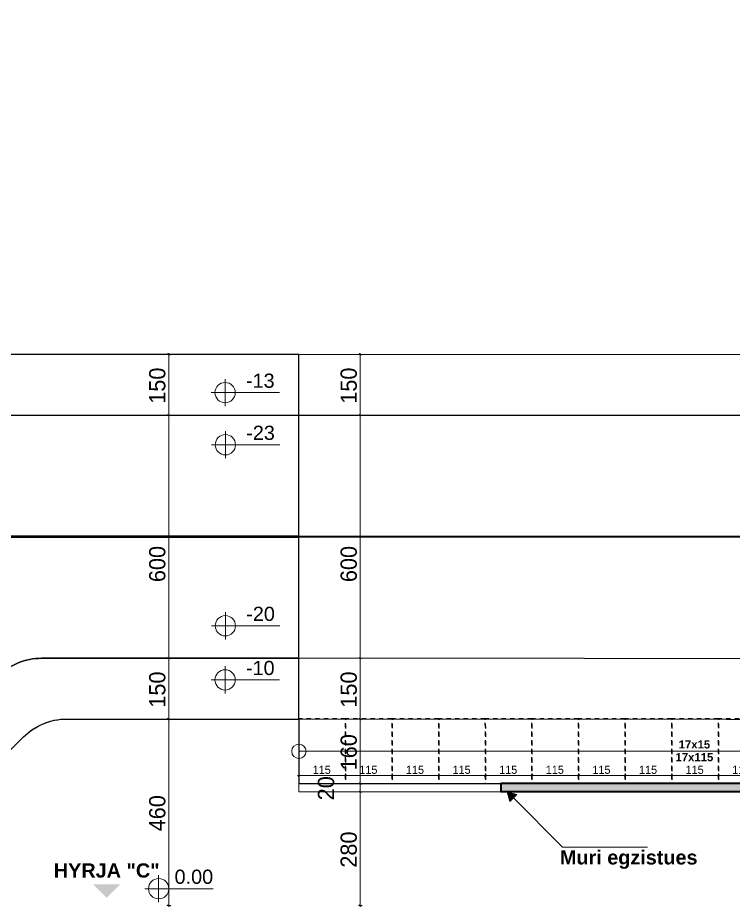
# Model space of a CAD drawing. Header units: millimetres. Extents: x -5491 to 122470, y -101890 to 30952.
# Drawn here: x 52136 to 69791, y 81 to 21912 of the extents above; entities that cross this region are included whole.
import ezdxf

# ---------------------------------------------------------------- set-up
doc = ezdxf.new("R2010")
doc.units = ezdxf.units.MM
doc.header["$MEASUREMENT"] = 0
doc.linetypes.add('Dashed', pattern=[211.666667, 105.833333, -105.833333])
for name, color, linetype in [('A - Dimensionimi', 7, 'Continuous'), ('A - Muret', 7, 'Continuous'), ('A - Plato', 7, 'Continuous'), ('Drawing & Figure', 7, 'Continuous'), ('Site & Landscape - Terrain', 7, 'Continuous')]:
    doc.layers.add(name, color=color, linetype=linetype)
for name, color, linetype, lineweight, true_color in [('A - Dimensionimi_Pen_No__156', 7, 'Continuous', 20, 0x54689e), ('A - Dimensionimi_Pen_No__176', 7, 'Continuous', 15, 0x93a0c6), ('A - Fill Zone_Pen_No__108', 7, 'Continuous', 13, 0xfd8379), ('A - Muret_Pen_No__82', 7, 'Continuous', 20, 0xaaaaaa), ('Annotation - Text_Pen_No__108', 7, 'Continuous', 13, 0xfd8379), ('Annotation - Text_Pen_No__112', 7, 'Continuous', 13, 0xd5aaaa), ('Annotation - Text_Pen_No__176', 7, 'Continuous', 15, 0x93a0c6), ('Annotation - Text_Pen_No__91', 171, 'Continuous', 13, 0xaaaaff), ('Drawing & Figure_Pen_No__108', 7, 'Continuous', 13, 0xfd8379), ('Drawing & Figure_Pen_No__176', 7, 'Continuous', 15, 0x93a0c6), ('Drawing & Figure_Pen_No__82', 7, 'Continuous', 20, 0xaaaaaa)]:
    doc.layers.add(name, color=color, linetype=linetype, lineweight=lineweight, true_color=true_color)
for name, color, linetype, lineweight in [('A - Muret_Pen_No__7', 7, 'Continuous', 35), ('A - Plato_Pen_No__42', 8, 'Continuous', 25), ('Drawing & Figure_Pen_No__42', 8, 'Continuous', 25), ('Site & Landscape - Terrain_Pen_No__42', 8, 'Continuous', 25)]:
    doc.layers.add(name, color=color, linetype=linetype, lineweight=lineweight)
doc.styles.add('GENERATED_STYLE_1', font='')
doc.styles.add('GENERATED_STYLE_2', font='')
doc.styles.add('GENERATED_STYLE_3', font='')
doc.styles.get('GENERATED_STYLE_1').set_extended_font_data('Arial')
doc.styles.get('GENERATED_STYLE_2').set_extended_font_data('Arial', bold=True)
doc.styles.get('GENERATED_STYLE_3').set_extended_font_data('Century Gothic')
doc.dimstyles.new('GENERATED_STYLE__1', dxfattribs={"dimtxt": 400, "dimasz": 47.5, "dimexe": 0.18, "dimexo": 0.0625, "dimgap": 0, "dimtad": 1, "dimdec": 0, "dimlfac": 0.1, "dimzin": 0, "dimdsep": 46, "dimtxsty": 'GENERATED_STYLE_3', "dimblk": 'ARROWHEAD_2', "dimblk1": 'ARROWHEAD_2', "dimblk2": 'ARROWHEAD_2', "dimcen": 0.09, "dimse1": 1, "dimse2": 1, "dimclrd": 256, "dimclre": 256, "dimclrt": 256, "dimadec": 0, "dimazin": 0, "dimtfac": 1, "dimtdec": 4, "dimtmove": 0, "dimatfit": 3, "dimfxl": 1, "dimtolj": 1, "dimtzin": 0, "dimarcsym": 0})
doc.dimstyles.new('GENERATED_STYLE__2', dxfattribs={"dimtxt": 400, "dimasz": 47.5, "dimexe": 0.18, "dimexo": 0.0625, "dimgap": 0, "dimtad": 1, "dimdec": 0, "dimlfac": 0.1, "dimzin": 0, "dimdsep": 46, "dimtxsty": 'GENERATED_STYLE_3', "dimblk": 'ARROWHEAD_2', "dimblk1": 'ARROWHEAD_2', "dimblk2": 'ARROWHEAD_2', "dimcen": 0.09, "dimse1": 1, "dimse2": 1, "dimclrd": 256, "dimclre": 256, "dimclrt": 256, "dimadec": 0, "dimazin": 0, "dimtfac": 1, "dimtdec": 4, "dimtmove": 2, "dimatfit": 3, "dimfxl": 1, "dimtolj": 1, "dimtzin": 0, "dimarcsym": 0})
doc.dimstyles.new('GENERATED_STYLE__4', dxfattribs={"dimtxt": 200, "dimasz": 47.5, "dimexe": 0.18, "dimexo": 0.0625, "dimgap": 0, "dimtad": 1, "dimtih": 1, "dimtoh": 1, "dimdec": 0, "dimlfac": 0.1, "dimzin": 0, "dimdsep": 46, "dimtxsty": 'GENERATED_STYLE_3', "dimblk": 'ARROWHEAD_2', "dimblk1": 'ARROWHEAD_2', "dimblk2": 'ARROWHEAD_2', "dimcen": 0.09, "dimse1": 1, "dimse2": 1, "dimclrd": 256, "dimclre": 256, "dimclrt": 256, "dimadec": 0, "dimazin": 0, "dimtfac": 1, "dimtdec": 4, "dimtmove": 0, "dimatfit": 3, "dimfxl": 1, "dimtolj": 1, "dimtzin": 0, "dimarcsym": 0})

# ---------------------------------------------------------------- blocks, each defined once
blk = doc.blocks.new('Slab_3', base_point=(59074, 12104))
at = {"layer": 'Site & Landscape - Terrain_Pen_No__42', "color": 8, "linetype": 'Continuous', "lineweight": 25, "flags": 128}
blk.add_lwpolyline([(59074, 12104), (0, 12098), (0, 5988, -0.097), (478, 5667), (2103, 4042, 0.198912), (3164, 3603), (48979, 3603, 0.198912), (50039, 4042), (51661, 5664, -0.198816), (52721, 6103), (59074, 6105)], format="xyb", close=True, dxfattribs=at)
blk = doc.blocks.new('Slab_4', base_point=(59074, 6104))
at = {"layer": 'Site & Landscape - Terrain_Pen_No__42', "color": 8, "linetype": 'Continuous', "lineweight": 25, "flags": 128}
blk.add_lwpolyline([(59074, 6104), (52721, 6103, 0.198851), (51661, 5663), (50039, 4042, -0.198912), (48979, 3603), (3164, 3603, -0.198912), (2103, 4042), (478, 5667, 0.197577), (-575, 6106), (-672, 6106, 0.177982), (-3872, 4887), (-5491, 2967), (-4347, 2002), (-3440, 3129, -0.160167), (-1544, 4452, -0.275923), (-52, 4076), (1482, 2542, 0.198912), (2542, 2103), (49600, 2103, 0.198912), (50661, 2542), (52283, 4164, -0.198886), (53344, 4604), (59074, 4604)], format="xyb", close=True, dxfattribs=at)
blk = doc.blocks.new('Slab_70', base_point=(59074, 13604))
at = {"layer": 'Site & Landscape - Terrain_Pen_No__42', "color": 8, "linetype": 'Continuous', "lineweight": 25, "flags": 128}
blk.add_lwpolyline([(59074, 13604), (-1, 13598), (0, 12098), (59074, 12104)], close=True, dxfattribs=at)
blk = doc.blocks.new('Morph_1')
at = {"layer": 'Site & Landscape - Terrain_Pen_No__42', "color": 8, "linetype": 'Continuous', "lineweight": 25, "flags": 128}
for points in [[(0, 2103), (49600, 2103), (49661, 2103), (49783, 2113), (49904, 2133), (50023, 2162), (50139, 2201), (50251, 2250), (50359, 2308), (50462, 2374), (50560, 2448), (50661, 2542), (52283, 4164), (52384, 4258), (52481, 4332), (52584, 4399), (52692, 4456), (52805, 4505), (52921, 4544), (53039, 4574), (53160, 4594), (53282, 4604), (53344, 4604), (59074, 4604)], [(59074, 4604), (59075, 3010)], [(59075, 3010), (73150, 3012)]]:
    blk.add_lwpolyline(points, dxfattribs=at)
blk = doc.blocks.new('Slab_78', base_point=(59074, 9095))
at = {"layer": 'Site & Landscape - Terrain_Pen_No__42', "color": 8, "linetype": 'Continuous', "lineweight": 25, "flags": 128}
blk.add_lwpolyline([(59074, 9095), (59074, 9115), (0, 9115), (0, 9095)], close=True, dxfattribs=at)
blk = doc.blocks.new('Slab_80', base_point=(59075, 3010))
at = {"layer": 'A - Plato_Pen_No__42', "color": 8, "linetype": 'Dashed', "lineweight": 25, "flags": 128}
blk.add_lwpolyline([(59075, 3010), (60225, 3010), (60224, 4606), (59074, 4606)], close=True, dxfattribs=at)
blk = doc.blocks.new('Slab_81', base_point=(60225, 3010))
at = {"layer": 'A - Plato_Pen_No__42', "color": 8, "linetype": 'Dashed', "lineweight": 25, "flags": 128}
blk.add_lwpolyline([(60225, 3010), (61375, 3010), (61374, 4606), (60224, 4606)], close=True, dxfattribs=at)
blk = doc.blocks.new('Slab_82', base_point=(61375, 3010))
at = {"layer": 'A - Plato_Pen_No__42', "color": 8, "linetype": 'Dashed', "lineweight": 25, "flags": 128}
blk.add_lwpolyline([(61375, 3010), (62525, 3010), (62524, 4606), (61374, 4606)], close=True, dxfattribs=at)
blk = doc.blocks.new('Slab_83', base_point=(62525, 3010))
at = {"layer": 'A - Plato_Pen_No__42', "color": 8, "linetype": 'Dashed', "lineweight": 25, "flags": 128}
blk.add_lwpolyline([(62525, 3010), (63675, 3011), (63674, 4606), (62524, 4606)], close=True, dxfattribs=at)
blk = doc.blocks.new('Slab_84', base_point=(63675, 3011))
at = {"layer": 'A - Plato_Pen_No__42', "color": 8, "linetype": 'Dashed', "lineweight": 25, "flags": 128}
blk.add_lwpolyline([(63675, 3011), (64825, 3011), (64824, 4606), (63674, 4606)], close=True, dxfattribs=at)
blk = doc.blocks.new('Slab_85', base_point=(64825, 3011))
at = {"layer": 'A - Plato_Pen_No__42', "color": 8, "linetype": 'Dashed', "lineweight": 25, "flags": 128}
blk.add_lwpolyline([(64825, 3011), (65975, 3011), (65974, 4606), (64824, 4606)], close=True, dxfattribs=at)
blk = doc.blocks.new('Slab_86', base_point=(65975, 3011))
at = {"layer": 'A - Plato_Pen_No__42', "color": 8, "linetype": 'Dashed', "lineweight": 25, "flags": 128}
blk.add_lwpolyline([(65975, 3011), (67125, 3011), (67124, 4606), (65974, 4606)], close=True, dxfattribs=at)
blk = doc.blocks.new('Slab_87', base_point=(67125, 3011))
at = {"layer": 'A - Plato_Pen_No__42', "color": 8, "linetype": 'Dashed', "lineweight": 25, "flags": 128}
blk.add_lwpolyline([(67125, 3011), (68275, 3011), (68274, 4606), (67124, 4606)], close=True, dxfattribs=at)
blk = doc.blocks.new('Slab_88', base_point=(68275, 3011))
at = {"layer": 'A - Plato_Pen_No__42', "color": 8, "linetype": 'Dashed', "lineweight": 25, "flags": 128}
blk.add_lwpolyline([(68275, 3011), (69425, 3011), (69424, 4607), (68274, 4606)], close=True, dxfattribs=at)
blk = doc.blocks.new('Slab_89', base_point=(69425, 3011))
at = {"layer": 'A - Plato_Pen_No__42', "color": 8, "linetype": 'Dashed', "lineweight": 25, "flags": 128}
blk.add_lwpolyline([(69425, 3011), (70575, 3011), (70574, 4607), (69424, 4607)], close=True, dxfattribs=at)
blk = doc.blocks.new('Morph_2')
at = {"layer": 'A - Muret', "linetype": 'Continuous', "lineweight": 0, "true_color": 0x000000}
blk.add_hatch(color=18, dxfattribs=at).paths.add_polyline_path([(64060, 3011), (64060, 2811), (73150, 2812), (73150, 3012)])
at = {"layer": 'A - Muret_Pen_No__7', "color": 7, "linetype": 'Continuous', "lineweight": 35}
for p, q in [((73150, 3012), (64060, 3011)), ((64060, 3011), (64060, 2811)), ((73150, 3012), (73150, 2812)), ((73150, 2812), (64060, 2811))]:
    blk.add_line(p, q, dxfattribs=at)
at = {"layer": 'A - Muret_Pen_No__82', "color": 253, "linetype": 'Continuous', "lineweight": 20, "true_color": 0xaaaaaa, "flags": 128}
for points in [[(59075, 3010), (64060, 3011)], [(59075, 3010), (59075, 2810)], [(59075, 2810), (64060, 2811)]]:
    blk.add_lwpolyline(points, dxfattribs=at)
blk = doc.blocks.new('Polyline_2', base_point=(64212, 2811))
at = {"layer": 'Drawing & Figure_Pen_No__176', "linetype": 'Continuous', "lineweight": 15, "true_color": 0x93a0c6}
blk.add_hatch(color=253, dxfattribs=at).paths.add_polyline_path([(64212, 2811), (64276, 2569), (64453, 2746)])
at = {"layer": 'Drawing & Figure_Pen_No__176', "color": 253, "linetype": 'Continuous', "lineweight": 15, "true_color": 0x93a0c6}
for p, q in [((64212, 2811), (64453, 2746)), ((64212, 2811), (64276, 2569)), ((64453, 2746), (64276, 2569))]:
    blk.add_line(p, q, dxfattribs=at)
at = {"layer": 'Drawing & Figure_Pen_No__176', "color": 253, "linetype": 'Continuous', "lineweight": 15, "true_color": 0x93a0c6, "flags": 128}
blk.add_lwpolyline([(64365, 2658), (65578, 1445), (67673, 1445)], dxfattribs=at)
blk = doc.blocks.new('*D333')
at = {"layer": 'A - Dimensionimi_Pen_No__176', "color": 253, "linetype": 'Continuous', "lineweight": 15, "true_color": 0x93a0c6}
for p, q in [((55912, 4604), (55818, 4604)), ((55833, 4622), (55896, 4586)), ((55865, 0), (55865, 4604)), ((55912, 0), (55818, 0)), ((55833, 18), (55896, -18)), ((55865, -31), (55865, 0))]:
    blk.add_line(p, q, dxfattribs=at)
at = {"layer": 'A - Dimensionimi_Pen_No__156', "color": 165, "lineweight": 20, "true_color": 0x54689e, "insert": (55785, 1833), "char_height": 400, "attachment_point": 7, "rotation": 90, "style": 'GENERATED_STYLE_3'}
blk.add_mtext('\\A1;{\\pql;\\fCentury Gothic|b0|i0|c0|p34;460}', dxfattribs=at)
blk = doc.blocks.new('ARROWHEAD_2')
at = {"color": 0, "linetype": 'Continuous', "lineweight": 0}
for p, q in [((0, 0), (-1, 0)), ((-0.38, -0.66), (0.38, 0.66))]:
    blk.add_line(p, q, dxfattribs=at)
blk = doc.blocks.new('*D334')
at = {"layer": 'A - Dimensionimi_Pen_No__176', "color": 253, "linetype": 'Continuous', "lineweight": 15, "true_color": 0x93a0c6}
for p, q in [((55833, 6122), (55896, 6086)), ((55912, 6104), (55818, 6104)), ((55865, 4604), (55865, 6104)), ((55912, 4604), (55818, 4604)), ((55833, 4622), (55896, 4586))]:
    blk.add_line(p, q, dxfattribs=at)
at = {"layer": 'A - Dimensionimi_Pen_No__156', "color": 165, "lineweight": 20, "true_color": 0x54689e, "insert": (55785, 4885), "char_height": 400, "attachment_point": 7, "rotation": 90, "style": 'GENERATED_STYLE_3'}
blk.add_mtext('\\A1;{\\pql;\\fCentury Gothic|b0|i0|c0|p34;150}', dxfattribs=at)
blk = doc.blocks.new('*D335')
at = {"layer": 'A - Dimensionimi_Pen_No__176', "color": 253, "linetype": 'Continuous', "lineweight": 15, "true_color": 0x93a0c6}
for p, q in [((55912, 12104), (55818, 12104)), ((55833, 12122), (55896, 12086)), ((55865, 6104), (55865, 12104)), ((55833, 6122), (55896, 6086)), ((55912, 6104), (55818, 6104))]:
    blk.add_line(p, q, dxfattribs=at)
at = {"layer": 'A - Dimensionimi_Pen_No__156', "color": 165, "lineweight": 20, "true_color": 0x54689e, "insert": (55785, 7983), "char_height": 400, "attachment_point": 7, "rotation": 90, "style": 'GENERATED_STYLE_3'}
blk.add_mtext('\\A1;{\\pql;\\fCentury Gothic|b0|i0|c0|p34;600}', dxfattribs=at)
blk = doc.blocks.new('*D336')
at = {"layer": 'A - Dimensionimi_Pen_No__176', "color": 253, "linetype": 'Continuous', "lineweight": 15, "true_color": 0x93a0c6}
for p, q in [((55912, 13604), (55818, 13604)), ((55896, 13586), (55833, 13622)), ((55865, 13604), (55865, 13634)), ((55865, 12104), (55865, 13604)), ((55912, 12104), (55818, 12104)), ((55833, 12122), (55896, 12086))]:
    blk.add_line(p, q, dxfattribs=at)
at = {"layer": 'A - Dimensionimi_Pen_No__156', "color": 165, "lineweight": 20, "true_color": 0x54689e, "insert": (55785, 12385), "char_height": 400, "attachment_point": 7, "rotation": 90, "style": 'GENERATED_STYLE_3'}
blk.add_mtext('\\A1;{\\pql;\\fCentury Gothic|b0|i0|c0|p34;150}', dxfattribs=at)
blk = doc.blocks.new('*D337')
at = {"layer": 'A - Dimensionimi_Pen_No__176', "color": 253, "linetype": 'Continuous', "lineweight": 15, "true_color": 0x93a0c6}
for p, q in [((60635, 2810), (60541, 2810)), ((60557, 2828), (60619, 2792)), ((60588, 0), (60588, 2810)), ((60635, 0), (60541, 0)), ((60557, 18), (60619, -18)), ((60588, -31), (60588, 0))]:
    blk.add_line(p, q, dxfattribs=at)
at = {"layer": 'A - Dimensionimi_Pen_No__156', "color": 165, "lineweight": 20, "true_color": 0x54689e, "char_height": 400, "attachment_point": 7, "rotation": 90, "style": 'GENERATED_STYLE_3'}
for s, insert in [('\\A1;{\\pql;\\fCentury Gothic|b0|i0|c0|p34;20}', (59948, 2598)), ('\\A1;{\\pql;\\fCentury Gothic|b0|i0|c0|p34;280}', (60508, 936))]:
    blk.add_mtext(s, dxfattribs=dict(at, insert=insert))
blk = doc.blocks.new('*D338')
at = {"layer": 'A - Dimensionimi_Pen_No__176', "color": 253, "linetype": 'Continuous', "lineweight": 15, "true_color": 0x93a0c6}
for p, q in [((60635, 3010), (60541, 3010)), ((60557, 3028), (60619, 2992)), ((60588, 2810), (60588, 3010)), ((60635, 2810), (60541, 2810)), ((60557, 2828), (60619, 2792))]:
    blk.add_line(p, q, dxfattribs=at)
blk = doc.blocks.new('*D339')
at = {"layer": 'A - Dimensionimi_Pen_No__176', "color": 253, "linetype": 'Continuous', "lineweight": 15, "true_color": 0x93a0c6}
for p, q in [((60635, 4604), (60541, 4604)), ((60557, 4622), (60619, 4586)), ((60588, 3010), (60588, 4604)), ((60635, 3010), (60541, 3010)), ((60557, 3028), (60619, 2992))]:
    blk.add_line(p, q, dxfattribs=at)
at = {"layer": 'A - Dimensionimi_Pen_No__156', "color": 165, "lineweight": 20, "true_color": 0x54689e, "insert": (60508, 3338), "char_height": 400, "attachment_point": 7, "rotation": 90, "style": 'GENERATED_STYLE_3'}
blk.add_mtext('\\A1;{\\pql;\\fCentury Gothic|b0|i0|c0|p34;160}', dxfattribs=at)
blk = doc.blocks.new('*D340')
at = {"layer": 'A - Dimensionimi_Pen_No__176', "color": 253, "linetype": 'Continuous', "lineweight": 15, "true_color": 0x93a0c6}
for p, q in [((60557, 6122), (60619, 6086)), ((60635, 6104), (60541, 6104)), ((60588, 4604), (60588, 6104)), ((60635, 4604), (60541, 4604)), ((60557, 4622), (60619, 4586))]:
    blk.add_line(p, q, dxfattribs=at)
at = {"layer": 'A - Dimensionimi_Pen_No__156', "color": 165, "lineweight": 20, "true_color": 0x54689e, "insert": (60508, 4885), "char_height": 400, "attachment_point": 7, "rotation": 90, "style": 'GENERATED_STYLE_3'}
blk.add_mtext('\\A1;{\\pql;\\fCentury Gothic|b0|i0|c0|p34;150}', dxfattribs=at)
blk = doc.blocks.new('*D341')
at = {"layer": 'A - Dimensionimi_Pen_No__176', "color": 253, "linetype": 'Continuous', "lineweight": 15, "true_color": 0x93a0c6}
for p, q in [((60635, 12104), (60541, 12104)), ((60557, 12122), (60619, 12086)), ((60588, 6104), (60588, 12104)), ((60557, 6122), (60619, 6086)), ((60635, 6104), (60541, 6104))]:
    blk.add_line(p, q, dxfattribs=at)
at = {"layer": 'A - Dimensionimi_Pen_No__156', "color": 165, "lineweight": 20, "true_color": 0x54689e, "insert": (60508, 7983), "char_height": 400, "attachment_point": 7, "rotation": 90, "style": 'GENERATED_STYLE_3'}
blk.add_mtext('\\A1;{\\pql;\\fCentury Gothic|b0|i0|c0|p34;600}', dxfattribs=at)
blk = doc.blocks.new('*D342')
at = {"layer": 'A - Dimensionimi_Pen_No__176', "color": 253, "linetype": 'Continuous', "lineweight": 15, "true_color": 0x93a0c6}
for p, q in [((60635, 13604), (60541, 13604)), ((60619, 13586), (60557, 13622)), ((60588, 13604), (60588, 13634)), ((60588, 12104), (60588, 13604)), ((60635, 12104), (60541, 12104)), ((60557, 12122), (60619, 12086))]:
    blk.add_line(p, q, dxfattribs=at)
at = {"layer": 'A - Dimensionimi_Pen_No__156', "color": 165, "lineweight": 20, "true_color": 0x54689e, "insert": (60508, 12385), "char_height": 400, "attachment_point": 7, "rotation": 90, "style": 'GENERATED_STYLE_3'}
blk.add_mtext('\\A1;{\\pql;\\fCentury Gothic|b0|i0|c0|p34;150}', dxfattribs=at)
blk = doc.blocks.new('*D353')
at = {"layer": 'A - Dimensionimi_Pen_No__176', "color": 253, "linetype": 'Continuous', "lineweight": 15, "true_color": 0x93a0c6}
for p, q in [((59042, 3209), (59073, 3209)), ((59091, 3240), (59055, 3178)), ((59073, 3162), (59073, 3256)), ((59073, 3209), (60224, 3209)), ((60243, 3240), (60206, 3178)), ((60224, 3162), (60224, 3256))]:
    blk.add_line(p, q, dxfattribs=at)
at = {"layer": 'A - Dimensionimi_Pen_No__156', "color": 165, "lineweight": 20, "true_color": 0x54689e, "insert": (59414, 3249), "char_height": 200, "attachment_point": 7, "style": 'GENERATED_STYLE_3'}
blk.add_mtext('\\A1;{\\pql;\\fCentury Gothic|b0|i0|c0|p34;115}', dxfattribs=at)
blk = doc.blocks.new('*D354')
at = {"layer": 'A - Dimensionimi_Pen_No__176', "color": 253, "linetype": 'Continuous', "lineweight": 15, "true_color": 0x93a0c6}
for p, q in [((60243, 3240), (60206, 3178)), ((60224, 3162), (60224, 3256)), ((60224, 3209), (61374, 3209)), ((61393, 3240), (61356, 3178)), ((61374, 3162), (61374, 3256))]:
    blk.add_line(p, q, dxfattribs=at)
at = {"layer": 'A - Dimensionimi_Pen_No__156', "color": 165, "lineweight": 20, "true_color": 0x54689e, "insert": (60565, 3249), "char_height": 200, "attachment_point": 7, "style": 'GENERATED_STYLE_3'}
blk.add_mtext('\\A1;{\\pql;\\fCentury Gothic|b0|i0|c0|p34;115}', dxfattribs=at)
blk = doc.blocks.new('*D355')
at = {"layer": 'A - Dimensionimi_Pen_No__176', "color": 253, "linetype": 'Continuous', "lineweight": 15, "true_color": 0x93a0c6}
for p, q in [((61393, 3240), (61356, 3178)), ((61374, 3162), (61374, 3256)), ((61374, 3209), (62524, 3209)), ((62543, 3240), (62506, 3178)), ((62524, 3162), (62524, 3256))]:
    blk.add_line(p, q, dxfattribs=at)
at = {"layer": 'A - Dimensionimi_Pen_No__156', "color": 165, "lineweight": 20, "true_color": 0x54689e, "insert": (61715, 3249), "char_height": 200, "attachment_point": 7, "style": 'GENERATED_STYLE_3'}
blk.add_mtext('\\A1;{\\pql;\\fCentury Gothic|b0|i0|c0|p34;115}', dxfattribs=at)
blk = doc.blocks.new('*D356')
at = {"layer": 'A - Dimensionimi_Pen_No__176', "color": 253, "linetype": 'Continuous', "lineweight": 15, "true_color": 0x93a0c6}
for p, q in [((62543, 3240), (62506, 3178)), ((62524, 3162), (62524, 3256)), ((62524, 3209), (63675, 3209)), ((63693, 3240), (63656, 3178)), ((63675, 3162), (63675, 3256))]:
    blk.add_line(p, q, dxfattribs=at)
at = {"layer": 'A - Dimensionimi_Pen_No__156', "color": 165, "lineweight": 20, "true_color": 0x54689e, "insert": (62865, 3249), "char_height": 200, "attachment_point": 7, "style": 'GENERATED_STYLE_3'}
blk.add_mtext('\\A1;{\\pql;\\fCentury Gothic|b0|i0|c0|p34;115}', dxfattribs=at)
blk = doc.blocks.new('*D357')
at = {"layer": 'A - Dimensionimi_Pen_No__176', "color": 253, "linetype": 'Continuous', "lineweight": 15, "true_color": 0x93a0c6}
for p, q in [((63693, 3240), (63656, 3178)), ((63675, 3162), (63675, 3256)), ((63675, 3209), (64825, 3209)), ((64843, 3240), (64806, 3178)), ((64825, 3162), (64825, 3256))]:
    blk.add_line(p, q, dxfattribs=at)
at = {"layer": 'A - Dimensionimi_Pen_No__156', "color": 165, "lineweight": 20, "true_color": 0x54689e, "insert": (64015, 3249), "char_height": 200, "attachment_point": 7, "style": 'GENERATED_STYLE_3'}
blk.add_mtext('\\A1;{\\pql;\\fCentury Gothic|b0|i0|c0|p34;115}', dxfattribs=at)
blk = doc.blocks.new('*D358')
at = {"layer": 'A - Dimensionimi_Pen_No__176', "color": 253, "linetype": 'Continuous', "lineweight": 15, "true_color": 0x93a0c6}
for p, q in [((64843, 3240), (64806, 3178)), ((64825, 3162), (64825, 3256)), ((64825, 3209), (65975, 3209)), ((65993, 3240), (65956, 3178)), ((65975, 3162), (65975, 3256))]:
    blk.add_line(p, q, dxfattribs=at)
at = {"layer": 'A - Dimensionimi_Pen_No__156', "color": 165, "lineweight": 20, "true_color": 0x54689e, "insert": (65165, 3249), "char_height": 200, "attachment_point": 7, "style": 'GENERATED_STYLE_3'}
blk.add_mtext('\\A1;{\\pql;\\fCentury Gothic|b0|i0|c0|p34;115}', dxfattribs=at)
blk = doc.blocks.new('*D359')
at = {"layer": 'A - Dimensionimi_Pen_No__176', "color": 253, "linetype": 'Continuous', "lineweight": 15, "true_color": 0x93a0c6}
for p, q in [((65993, 3240), (65956, 3178)), ((65975, 3162), (65975, 3256)), ((65975, 3209), (67124, 3209)), ((67143, 3240), (67106, 3178)), ((67124, 3162), (67124, 3256))]:
    blk.add_line(p, q, dxfattribs=at)
at = {"layer": 'A - Dimensionimi_Pen_No__156', "color": 165, "lineweight": 20, "true_color": 0x54689e, "insert": (66315, 3249), "char_height": 200, "attachment_point": 7, "style": 'GENERATED_STYLE_3'}
blk.add_mtext('\\A1;{\\pql;\\fCentury Gothic|b0|i0|c0|p34;115}', dxfattribs=at)
blk = doc.blocks.new('*D360')
at = {"layer": 'A - Dimensionimi_Pen_No__176', "color": 253, "linetype": 'Continuous', "lineweight": 15, "true_color": 0x93a0c6}
for p, q in [((67143, 3240), (67106, 3178)), ((67124, 3162), (67124, 3256)), ((67124, 3209), (68274, 3209)), ((68293, 3240), (68256, 3178)), ((68274, 3162), (68274, 3256))]:
    blk.add_line(p, q, dxfattribs=at)
at = {"layer": 'A - Dimensionimi_Pen_No__156', "color": 165, "lineweight": 20, "true_color": 0x54689e, "insert": (67465, 3249), "char_height": 200, "attachment_point": 7, "style": 'GENERATED_STYLE_3'}
blk.add_mtext('\\A1;{\\pql;\\fCentury Gothic|b0|i0|c0|p34;115}', dxfattribs=at)
blk = doc.blocks.new('*D361')
at = {"layer": 'A - Dimensionimi_Pen_No__176', "color": 253, "linetype": 'Continuous', "lineweight": 15, "true_color": 0x93a0c6}
for p, q in [((68293, 3240), (68256, 3178)), ((68274, 3162), (68274, 3256)), ((68274, 3209), (69424, 3209)), ((69443, 3240), (69406, 3178)), ((69424, 3162), (69424, 3256))]:
    blk.add_line(p, q, dxfattribs=at)
at = {"layer": 'A - Dimensionimi_Pen_No__156', "color": 165, "lineweight": 20, "true_color": 0x54689e, "insert": (68615, 3249), "char_height": 200, "attachment_point": 7, "style": 'GENERATED_STYLE_3'}
blk.add_mtext('\\A1;{\\pql;\\fCentury Gothic|b0|i0|c0|p34;115}', dxfattribs=at)
blk = doc.blocks.new('*D362')
at = {"layer": 'A - Dimensionimi_Pen_No__176', "color": 253, "linetype": 'Continuous', "lineweight": 15, "true_color": 0x93a0c6}
for p, q in [((69443, 3240), (69406, 3178)), ((69424, 3162), (69424, 3256)), ((69424, 3209), (70574, 3209)), ((70593, 3240), (70556, 3178)), ((70574, 3162), (70574, 3256))]:
    blk.add_line(p, q, dxfattribs=at)
at = {"layer": 'A - Dimensionimi_Pen_No__156', "color": 165, "lineweight": 20, "true_color": 0x54689e, "insert": (69765, 3249), "char_height": 200, "attachment_point": 7, "style": 'GENERATED_STYLE_3'}
blk.add_mtext('\\A1;{\\pql;\\fCentury Gothic|b0|i0|c0|p34;115}', dxfattribs=at)

msp = doc.modelspace()

# ---------------------------------------------------------------- hatches: boundary and pattern name
at = {"layer": 'A - Fill Zone_Pen_No__108', "linetype": 'Continuous', "lineweight": 0, "true_color": 0xfec1bc}
msp.add_hatch(color=254, dxfattribs=at).paths.add_polyline_path([(54332.3, 188.9), (53997, 524.3), (54667.7, 524.3)])

# ---------------------------------------------------------------- linework, layer by layer
at = {"layer": 'Drawing & Figure_Pen_No__108', "color": 11, "linetype": 'Continuous', "lineweight": 13, "true_color": 0xfd8379}
for points in [[(57253.1, 12324.6), (57253.1, 12994.6)], [(56908.2, 12659.4), (58594.2, 12659.4)], [(57260, 11038.5), (57260, 11708.5)], [(56915.1, 11373.3), (58601.2, 11373.3)], [(57260, 6570.4), (57260, 7240.4)], [(56915.1, 6905.2), (58601.2, 6905.2)], [(57253.1, 5235.1), (57253.1, 5905.1)], [(56908.2, 5569.9), (58594.2, 5569.9)], [(55614.2, 82.6), (55614.2, 752.6)], [(55269.3, 417.4), (56955.4, 417.4)]]:
    msp.add_lwpolyline(points, dxfattribs=at)
for centre in [(57253.1, 12659.4), (57260, 11373.3), (57260, 6905.2), (57253.1, 5569.9), (55614.2, 417.4)]:
    msp.add_circle(centre, 250.5, dxfattribs=at)
at = {"layer": 'Drawing & Figure_Pen_No__42', "color": 8, "linetype": 'Continuous', "lineweight": 25}
for points in [[(59073.5, 13604.2), (80986.1, 13606.7, 0.3904216), (84474.4, 16820.3), (84890.7, 21912.4)], [(59073.7, 12104.2), (80986.1, 12106.7, 0.3904324), (85969.4, 16697.8), (86385.7, 21790.2)], [(85149.3, 1007.9, 0.4165665), (80184.7, 6082.8), (59074.3, 6104.3)], [(83649.5, 1030.4, 0.4162253), (80178.3, 4582.8), (59072.8, 4604.3)]]:
    msp.add_lwpolyline(points, format="xyb", dxfattribs=at)
for points in [[(59074, 9114.7), (78709, 9116.7)], [(59074, 9094.7), (78709, 9096.7)]]:
    msp.add_lwpolyline(points, dxfattribs=at)
at = {"layer": 'Drawing & Figure_Pen_No__82', "color": 253, "linetype": 'Continuous', "lineweight": 20, "true_color": 0xaaaaaa}
msp.add_lwpolyline([(59074.6, 3807.2), (78624.6, 3809.8), (78051.2, 4585)], dxfattribs=at)
msp.add_circle((59074.6, 3807.2), 176.6, dxfattribs=at)

# ---------------------------------------------------------------- block references
at = {"layer": 'A - Muret', "linetype": 'Continuous', "lineweight": 0}
msp.add_blockref('Morph_2', (0, 0), dxfattribs=at)
at = {"layer": 'A - Plato', "color": 8, "linetype": 'Continuous', "lineweight": 25}
for name, p in [('Slab_80', (59074.6, 3010.1)), ('Slab_81', (60224.6, 3010.2)), ('Slab_82', (61374.6, 3010.3)), ('Slab_83', (62524.6, 3010.5)), ('Slab_84', (63674.6, 3010.6)), ('Slab_85', (64824.6, 3010.7)), ('Slab_86', (65974.6, 3010.8)), ('Slab_87', (67124.6, 3010.9)), ('Slab_88', (68274.6, 3011)), ('Slab_89', (69424.6, 3011.2))]:
    msp.add_blockref(name, p, dxfattribs=at)
at = {"layer": 'Drawing & Figure', "color": 253, "linetype": 'Continuous', "lineweight": 15, "true_color": 0x93a0c6}
msp.add_blockref('Polyline_2', (64211.7, 2810.6), dxfattribs=at)
at = {"layer": 'Site & Landscape - Terrain', "color": 8, "linetype": 'Continuous', "lineweight": 25}
for name, p in [('Slab_70', (59073.6, 13604.2)), ('Slab_3', (59073.7, 12104.2)), ('Slab_78', (59074, 9094.7)), ('Slab_4', (59074.3, 6104.3))]:
    msp.add_blockref(name, p, dxfattribs=at)
at = {"layer": 'Site & Landscape - Terrain', "linetype": 'Continuous', "lineweight": 0}
msp.add_blockref('Morph_1', (0, 0), dxfattribs=at)

# ---------------------------------------------------------------- texts
at = {"layer": 'Annotation - Text_Pen_No__108', "color": 11, "linetype": 'Continuous', "lineweight": 13, "true_color": 0xfd8379, "char_height": 350, "attachment_point": 2, "style": 'GENERATED_STYLE_1'}
for s, insert in [('\\A1;{\\pqc;\\fArial|b0|i0|c0|p34;-1\\fArial|b0|i0|c0|p34;3}', (58121.3, 13129.4)), ('\\A1;{\\pqc;\\fArial|b0|i0|c0|p34;-2\\fArial|b0|i0|c0|p34;3}', (58128.2, 11843.3)), ('\\A1;{\\pqc;\\fArial|b0|i0|c0|p34;-\\fArial|b0|i0|c0|p34;20}', (58128.2, 7375.2)), ('\\A1;{\\pqc;\\fArial|b0|i0|c0|p34;-10}', (58121.3, 6039.9)), ('\\A1;{\\pqc;\\fArial|b0|i0|c0|p34;0.00}', (56482.5, 887.4))]:
    msp.add_mtext(s, dxfattribs=dict(at, insert=insert))
at = {"layer": 'Annotation - Text_Pen_No__112', "color": 9, "linetype": 'Continuous', "lineweight": 13, "true_color": 0xd5aaaa, "insert": (54332.3, 1042.4), "char_height": 350, "attachment_point": 2, "style": 'GENERATED_STYLE_2'}
msp.add_mtext('\\A1;{\\pqc;\\fArial|b1|i0|c0|p34;HYRJA "C"}', dxfattribs=at)
at = {"layer": 'Annotation - Text_Pen_No__176', "color": 253, "linetype": 'Continuous', "lineweight": 15, "true_color": 0x93a0c6, "insert": (67211.2, 1364.6), "char_height": 350, "attachment_point": 2, "style": 'GENERATED_STYLE_2'}
msp.add_mtext('\\A1;{\\pqc;\\fArial|b1|i0|c0|p34;Muri \\fArial|b1|i0|c0|p34;egzistues}', dxfattribs=at)
at = {"layer": 'Annotation - Text_Pen_No__91', "color": 161, "linetype": 'Continuous', "lineweight": 13, "true_color": 0xaaaaff, "char_height": 200, "attachment_point": 2, "style": 'GENERATED_STYLE_2'}
for s, insert in [('\\A1;{\\pqc;\\fArial|b1|i0|c0|p34;1\\fArial|b1|i0|c0|p34;7\\fArial|b1|i0|c0|p34;x15}', (68831.9, 4077.2)), ('\\A1;{\\pqc;\\fArial|b1|i0|c0|p34;1\\fArial|b1|i0|c0|p34;7\\fArial|b1|i0|c0|p34;x115}', (68831.9, 3762.9))]:
    msp.add_mtext(s, dxfattribs=dict(at, insert=insert))

# ---------------------------------------------------------------- dimensions: what is measured, and where the dimension line sits
at = {"layer": 'A - Dimensionimi', "color": 253, "linetype": 'Continuous', "lineweight": 15, "true_color": 0x93a0c6}
for base, p1, p2, dimstyle, picture, middle in [((55864.7, 13603.8), (55342.8, 12103.8), (55342.8, 13603.8), 'GENERATED_STYLE__1', '*D336', (55584.7, 12842.5)), ((60587.9, 13603.8), (55342.8, 12103.8), (55342.8, 13603.8), 'GENERATED_STYLE__1', '*D342', (60307.9, 12842.5)), ((55864.7, 12103.8), (55390.7, 6103.9), (55342.8, 12103.8), 'GENERATED_STYLE__2', '*D335', (55584.7, 8440.2)), ((60587.9, 12103.8), (55390.7, 6103.9), (55342.8, 12103.8), 'GENERATED_STYLE__2', '*D341', (60307.9, 8440.2)), ((55864.7, 6103.9), (55390.7, 4603.9), (55390.7, 6103.9), 'GENERATED_STYLE__1', '*D334', (55584.7, 5342.6)), ((60587.9, 6103.9), (55390.7, 4603.9), (55390.7, 6103.9), 'GENERATED_STYLE__1', '*D340', (60307.9, 5342.6)), ((55864.7, 4603.9), (55330.4, 0), (55390.7, 4603.9), 'GENERATED_STYLE__1', '*D333', (55584.7, 2290.7)), ((60587.9, 3010.1), (59074.7, 2810.1), (59074.6, 3010.1), 'GENERATED_STYLE__1', '*D338', (59747.9, 2902.6))]:
    dim = msp.add_linear_dim(base=base, p1=p1, p2=p2, angle=90, dimstyle=dimstyle, dxfattribs=at)
    dim.commit()
    dim.dimension.update_dxf_attribs({"geometry": picture, "text_midpoint": middle, "dimtype": 160, "text_rotation": 90})
for base, p1, p2, text, picture, middle in [((60587.9, 4603.9), (59074.6, 3010.1), (55390.7, 4603.9), '160', '*D339', (60307.9, 3795.7)), ((60587.9, 2810.1), (55330.4, 0), (59074.7, 2810.1), '280', '*D337', (60307.9, 1393.8))]:
    dim = msp.add_linear_dim(base=base, p1=p1, p2=p2, angle=90, text=text, dimstyle='GENERATED_STYLE__1', dxfattribs=at)
    dim.commit()
    dim.dimension.update_dxf_attribs({"geometry": picture, "text_midpoint": middle, "dimtype": 160, "text_rotation": 90})
for base, p1, p2, picture, middle in [((60224.5, 3208.9), (59072.8, 4604.3), (60224.5, 4477.4), '*D353', (59643, 3348.9)), ((61374.5, 3208.9), (60224.5, 4477.4), (61374.5, 4311.2), '*D354', (60793.8, 3348.9)), ((62524.5, 3208.9), (61374.5, 4311.2), (62524.5, 4371.7), '*D355', (61943.8, 3348.9)), ((63674.5, 3208.9), (62524.5, 4371.7), (63674.5, 4281), '*D356', (63093.9, 3348.9)), ((68274.5, 3208.9), (67124.5, 4314.3), (68274.5, 4386.8), '*D360', (67693.8, 3348.9)), ((69424.5, 3208.9), (68274.5, 4386.8), (69424.5, 4350.5), '*D361', (68843.8, 3348.9)), ((64824.5, 3208.9), (63674.5, 4281), (64824.5, 4281), '*D357', (64243.9, 3348.9)), ((65974.5, 3208.9), (64824.5, 4281), (65974.5, 4205.5), '*D358', (65393.9, 3348.9)), ((67124.5, 3208.9), (65974.5, 4205.5), (67124.5, 4314.3), '*D359', (66543.9, 3348.9)), ((70574.5, 3208.9), (69424.5, 4350.5), (70574.5, 4314.3), '*D362', (69993.8, 3348.9))]:
    dim = msp.add_linear_dim(base=base, p1=p1, p2=p2, dimstyle='GENERATED_STYLE__4', dxfattribs=at)
    dim.commit()
    dim.dimension.update_dxf_attribs({"geometry": picture, "text_midpoint": middle, "dimtype": 160})

doc.saveas('drawing.dxf')
